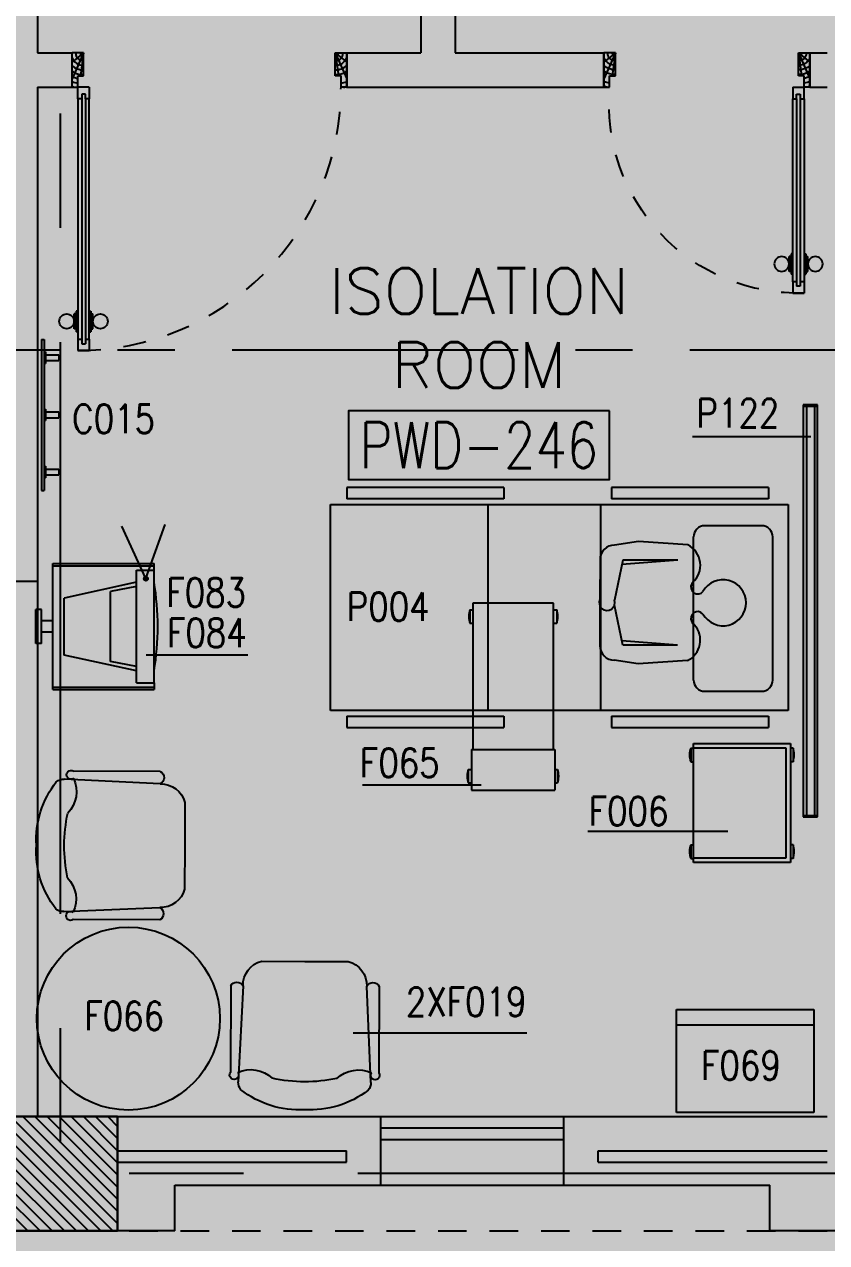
# Model space of a CAD drawing. Extents: x 88852.7 to 88945.7, y 39921.6 to 40001.1.
# Drawn here: x 88917.05 to 88920.56, y 39928.18 to 39933.5 of the extents above; entities that cross this region are included whole.
import ezdxf
from ezdxf.enums import TextEntityAlignment as Align

# ---------------------------------------------------------------- set-up
doc = ezdxf.new("R2010")
doc.units = 0
doc.header["$MEASUREMENT"] = 0
doc.header["$PDMODE"] = 34
for name, pattern in [('CENTER', [2, 1.25, -0.25, 0.25, -0.25]), ('CENTERX2', [4, 2.5, -0.5, 0.5, -0.5]), ('HIDDEN', [0.375, 0.25, -0.125]), ('HIDDEN2', [0.1875, 0.125, -0.0625])]:
    doc.linetypes.add(name, pattern=pattern)
doc.layers.get('0').update_dxf_attribs({"linetype": 'CONTINUOUS'})
doc.layers.get('DEFPOINTS').update_dxf_attribs({"linetype": 'CONTINUOUS'})
for name, color, linetype in [('A-TEXT', 7, 'CONTINUOUS'), ('AX-DIM', 4, 'CONTINUOUS'), ('AXES', 11, 'CENTERX2'), ('AXES1', 11, 'CENTER'), ('COL', 2, 'CONTINUOUS'), ('DOOR', 7, 'CONTINUOUS'), ('HAT', 8, 'CONTINUOUS'), ('HIDDEN', 9, 'HIDDEN2'), ('INSUL', 4, 'CONTINUOUS'), ('MEDICAL', 4, 'CONTINUOUS'), ('NON-MEDICAL', 4, 'CONTINUOUS'), ('RM-BOX', 4, 'CONTINUOUS'), ('RM-NAME', 2, 'CONTINUOUS'), ('RM-NO', 2, 'CONTINUOUS'), ('WALL', 4, 'CONTINUOUS'), ('WIN', 3, 'CONTINUOUS')]:
    doc.layers.add(name, color=color, linetype=linetype)
doc.styles.add('ROMANS', font='ROMANS.shx', dxfattribs={"width": 0.6})
doc.dimstyles.new('DIM-OUT', dxfattribs={"dimscale": 0, "dimtxt": 0.24, "dimasz": 0.08, "dimexe": 0.02, "dimexo": 0.02, "dimgap": 0.05, "dimtad": 1, "dimdec": 0, "dimlfac": 1000, "dimzin": 0, "dimdsep": 46, "dimtxsty": 'ROMANS', "dimblk1": 'ARCHTICK', "dimblk2": 'ARCHTICK', "dimsah": 1, "dimcen": 0.01, "dimdle": 0.08, "dimclrd": 4, "dimclre": 4, "dimclrt": 2, "dimadec": 0, "dimazin": 0, "dimtp": 2, "dimtm": 2, "dimtfac": 0.1142857142857143, "dimtdec": 0, "dimtix": 1, "dimtmove": 2, "dimatfit": 3, "dimldrblk": 'ARCHTICK', "dimfxl": 0, "dimtolj": 1, "dimtzin": 0, "dimarcsym": 0})

# ---------------------------------------------------------------- blocks, each defined once
blk = doc.blocks.new('_ARCHTICK')
at = {"color": 0, "linetype": 'ByBlock', "const_width": 0.15}
blk.add_lwpolyline([(-0.5, -0.5), (0.5, 0.5)], dxfattribs=at)
blk = doc.blocks.new('*D596')
at = {"layer": 'AX-DIM', "color": 4, "lineweight": -2}
for p, q in [((88944.31025844974, 39928.30956244052), (88944.31025844974, 39922.92456244052)), ((88943.63025844975, 39928.22956244052), (88944.33025844974, 39928.22956244052)), ((88903.54042787627, 39923.00456244052), (88944.33025844974, 39923.00456244052))]:
    blk.add_line(p, q, dxfattribs=at)
at = {"layer": 'DEFPOINTS', "color": 0}
for p in [(88943.61025844974, 39928.22956244052), (88903.52042787627, 39923.00456244052), (88944.31025844974, 39923.00456244052)]:
    blk.add_point(p, dxfattribs=at)
at = {"layer": 'AX-DIM', "color": 4, "lineweight": -2, "xscale": 0.08, "yscale": 0.08, "zscale": 0.08}
for p, rotation in [((88944.31025844974, 39928.22956244052), 90), ((88944.31025844974, 39923.00456244052), 270)]:
    blk.add_blockref('_ARCHTICK', p, dxfattribs=dict(at, rotation=rotation))
at = {"layer": 'AX-DIM', "color": 2, "insert": (88944.14025844973, 39925.61706244053), "char_height": 0.24, "attachment_point": 5, "rotation": 90, "style": 'ROMANS'}
blk.add_mtext('\\A1;5225', dxfattribs=at)
blk = doc.blocks.new('DOOR90')
at = {"layer": 'DOOR', "linetype": 'ByBlock'}
for p, q in [((0, 0), (-150, 0)), ((-200, -25), (-1000, -25)), ((-200, -42), (-1000, -41.9999999999709)), ((-200, -58), (-1000, -58)), ((-1000, -75), (-200, -75))]:
    blk.add_line(p, q, dxfattribs=at)
at = {"layer": 'DOOR', "color": 0, "linetype": 'ByBlock'}
for p, q in [((-150, 0), (-150, -25)), ((-150, 0), (0, 0)), ((0, -50), (0, 0)), ((-1050, -25), (-1050, -75)), ((-1050, -75), (-1050, -25)), ((-1000, -25), (-1050, -25)), ((-1020, -42), (-1020, -58)), ((-1000, -41.9999999999709), (-1020, -41.9999999999709)), ((-1000, -25), (-1000, -41.9999999999709)), ((-967.6424572214019, -25), (-967.6424572214019, -17.79999999995925)), ((-877.6424572214019, -17.79999999995925), (-967.6424572214019, -17.79999999995925)), ((-955.042457221396, -17.79999999995925), (-955.042457221396, -8.799999999959255)), ((-955.042457221396, -8.799999999959255), (-890.2424572214077, -8.799999999959255)), ((-955.042457221396, -17.79999999995925), (-890.2424572214077, -17.79999999995925)), ((-890.2424572214077, -17.79999999995925), (-890.2424572214077, -8.799999999959255)), ((-877.6424572214019, -25), (-877.6424572214019, -17.79999999995925)), ((-200, -42), (-200, -25)), ((-200, -25), (-150, -25)), ((-180, -42), (-200, -42)), ((-180, -58), (-180, -42)), ((-150, -75), (-150, -25)), ((-150, -25), (-100, -25)), ((-100, -25), (-100, -50)), ((-100, -50), (0, -50)), ((-1000, -75), (-1050.000000000029, -74.99999999947613)), ((-1000, -58), (-1020, -58)), ((-1000, -58), (-1000, -75)), ((-967.6424572214019, -75), (-967.6424572214019, -82.20000000004075)), ((-877.6424572214019, -82.20000000004075), (-967.6424572214019, -82.20000000004075)), ((-955.042457221396, -82.20000000004075), (-955.042457221396, -91.20000000004075)), ((-955.042457221396, -82.20000000004075), (-890.2424572214077, -82.20000000004075)), ((-955.042457221396, -91.20000000004075), (-890.2424572214077, -91.20000000004075)), ((-890.2424572214077, -82.20000000004075), (-890.2424572214077, -91.20000000004075)), ((-877.6424572214019, -75), (-877.6424572214019, -82.20000000004075)), ((-200, -75), (-200, -58)), ((-200, -58), (-180, -58)), ((-150, -75), (-200, -75)), ((-100, -850), (0, -850)), ((-100, -875), (-100, -850)), ((0, -850), (0, -900)), ((-150, -900), (-150, -875)), ((-150, -875), (-100, -875)), ((0, -900), (-150, -900)), ((-150, -900), (0, -900))]:
    blk.add_line(p, q, dxfattribs=at)
at = {"layer": 'DOOR', "color": 9, "linetype": 'ByBlock'}
for p, q in [((0, -50), (-113.7099299924448, 0)), ((0, -50), (-40.1457343158545, 0)), ((0, -50), (-100, -36.64271395650576)), ((0, -850), (-113.7099299924448, -900)), ((0, -850), (-100, -863.3572860434942)), ((0, -850), (-40.1457343158545, -900))]:
    blk.add_line(p, q, dxfattribs=at)
at = {"layer": 'DOOR', "color": 0, "linetype": 'ByBlock'}
for centre in [(-922.6424572214019, 23.53094421501737), (-922.6424572214019, -123.5309442149592)]:
    blk.add_circle(centre, 32.39999999998526, dxfattribs=at)
at = {"layer": 'DOOR', "color": 9, "linetype": 'ByBlock'}
for centre, radius, start, end in [((0, -50), 74.40195781277725, 137.776426416831, 180), ((0, -50), 54.40195781277725, 113.2073828919768, 180), ((0, -50), 154.4019578127773, 161.1052885492919, 166.2857707775487), ((0, -50), 134.4019578127773, 158.1598493930306, 169.2800236451594), ((0, -50), 114.4019578127773, 154.0838418820621, 167.3774258712913), ((0, -50), 94.40195781277725, 148.0181880330829, 180), ((0, -50), 34.40195781277725, 90, 180), ((0, -50), 14.40195781277725, 90, 180), ((0, -850), 94.40195781277725, 180, 211.9818119669171), ((0, -850), 74.40195781277725, 180, 222.223573583169), ((0, -850), 54.40195781277725, 180, 246.7926171080232), ((0, -850), 34.40195781277725, 180, 270), ((0, -850), 14.40195781277725, 180, 270), ((0, -850), 154.4019578127773, 193.7142292224513, 198.8947114507081), ((0, -850), 134.4019578127773, 190.7199763548406, 201.8401506069695)]:
    blk.add_arc(centre, radius, start, end, dxfattribs=at)
at = {"layer": 'DOOR', "linetype": 'HIDDEN', "ltscale": 0.5}
blk.add_arc((-222.2222222220007, -49.99999999976717), 828.155208510499, 178.2701163782035, 275.0030377050298, dxfattribs=at)
blk = doc.blocks.new('DOOR100')
at = {"layer": 'DOOR', "color": 0, "linetype": 'ByBlock'}
for p, q in [((-76.05026414147142, 1251.086443322136), (-76.05026414094755, 1301.086443322165)), ((-76.05026414145686, 1301.086443322136), (-26.05026414145686, 1301.086443322136)), ((-26.05026414145686, 1301.086443322136), (-76.05026414145686, 1301.086443322136)), ((-26.05026414147142, 1251.086443322136), (-26.05026414145686, 1301.086443322136)), ((-59.05026414145686, 1251.086443322136), (-76.05026414147142, 1251.086443322136)), ((-59.05026414145686, 1251.086443322136), (-59.05026414145686, 1271.086443322136)), ((-43.05026414145686, 1271.086443322136), (-59.05026414145686, 1271.086443322136)), ((-43.05026414144231, 1251.086443322136), (-43.05026414144231, 1271.086443322136)), ((-26.05026414147142, 1251.086443322136), (-43.05026414144231, 1251.086443322136)), ((-92.25026414151216, 1206.128900543532), (-92.25026414151216, 1141.328900543544)), ((-83.25026414151216, 1206.128900543532), (-92.25026414151216, 1206.128900543532)), ((-83.25026414151216, 1128.728900543538), (-83.25026414151216, 1218.728900543538)), ((-76.05026414147142, 1218.728900543538), (-83.25026414151216, 1218.728900543538)), ((-83.25026414151216, 1206.128900543532), (-83.25026414151216, 1141.328900543544)), ((-26.05026414145686, 1218.728900543538), (-18.85026414141612, 1218.728900543538)), ((-18.85026414141612, 1128.728900543538), (-18.85026414141612, 1218.728900543538)), ((-18.85026414141612, 1206.128900543532), (-18.85026414141612, 1141.328900543544)), ((-18.85026414141612, 1206.128900543532), (-9.850264141416119, 1206.128900543532)), ((-9.850264141416119, 1206.128900543532), (-9.850264141416119, 1141.328900543544)), ((-83.25026414151216, 1141.328900543544), (-92.25026414151216, 1141.328900543544)), ((-76.05026414147142, 1128.728900543538), (-83.25026414151216, 1128.728900543538)), ((-26.05026414145686, 1128.728900543538), (-18.85026414141612, 1128.728900543538)), ((-18.85026414141612, 1141.328900543544), (-9.850264141416119, 1141.328900543544)), ((-76.0502641411731, 200), (-59.0502641411731, 200)), ((-76.0502641411731, 150), (-76.0502641411731, 200)), ((-59.0502641411731, 200), (-59.0502641411731, 180)), ((-59.0502641411731, 180), (-43.0502641411731, 180)), ((-43.0502641411731, 200), (-26.0502641411731, 200)), ((-43.0502641411731, 180), (-43.0502641411731, 200)), ((-26.0502641411731, 200), (-26.0502641411731, 150)), ((-1201.050264141173, 0), (-1201.050264141173, 150)), ((-1201.050264141173, 150), (-1176.050264141173, 150)), ((-1201.050264141173, 150), (-1201.050264141173, 0)), ((-1176.050264141173, 150), (-1176.050264141173, 100)), ((-76.0502641411731, 150), (-26.0502641411731, 150)), ((-1.050264141173102, 150), (-26.0502641411731, 150)), ((-26.0502641411731, 150), (-26.0502641411731, 100)), ((-1.050264141173102, 150), (-1.050264141173102, 0)), ((-1176.050264141173, 100), (-1151.050264141173, 100)), ((-1151.050264141173, 100), (-1151.050264141173, 0)), ((-51.0502641411731, 100), (-51.0502641411731, 0)), ((-26.0502641411731, 100), (-51.0502641411731, 100)), ((-1151.050264141173, 0), (-1201.050264141173, 0)), ((-51.0502641411731, 0), (-1.050264141173102, 0))]:
    blk.add_line(p, q, dxfattribs=at)
at = {"layer": 'DOOR', "linetype": 'ByBlock'}
for p, q in [((-76.05026414147142, 1251.086443322136), (-76.0502641411731, 200)), ((-59.0502641411731, 200), (-59.05026414145686, 1251.086443322136)), ((-43.0502641411731, 200), (-43.05026414144231, 1251.086443322136)), ((-26.0502641411731, 200), (-26.05026414147142, 1251.086443322136))]:
    blk.add_line(p, q, dxfattribs=at)
at = {"layer": 'DOOR', "color": 9, "linetype": 'ByBlock'}
for p, q in [((-1151.050264141173, 0), (-1201.050264141173, 113.7099299924448)), ((-51.0502641411731, 0), (-1.050264141173102, 113.7099299924448)), ((-1151.050264141173, 0), (-1164.407550184667, 100)), ((-51.0502641411731, 0), (-37.69297809767886, 100)), ((-1151.050264141173, 0), (-1201.050264141173, 40.1457343158545)), ((-51.0502641411731, 0), (-1.050264141173102, 40.1457343158545))]:
    blk.add_line(p, q, dxfattribs=at)
at = {"layer": 'DOOR', "color": 0, "linetype": 'ByBlock'}
for centre in [(-124.5812083564306, 1173.728900543538), (22.48068007354595, 1173.728900543538)]:
    blk.add_circle(centre, 32.39999999998526, dxfattribs=at)
at = {"layer": 'DOOR', "linetype": 'HIDDEN', "ltscale": 0.5}
blk.add_arc((-26.83337057878089, 151.8682979160003), 1149.218412220441, 89.96095720661235, 180.0931464649618, dxfattribs=at)
at = {"layer": 'DOOR', "color": 9, "linetype": 'ByBlock'}
for centre, radius, start, end in [((-1151.050264141159, 0), 154.4019578127773, 103.7142292225058, 108.8947114506697), ((-1151.050264141159, 0), 134.4019578127773, 100.7199763547379, 111.8401506071935), ((-51.05026414115855, 0), 134.4019578127773, 68.15984939280652, 79.2800236452621), ((-51.05026414115855, 0), 114.4019578127773, 64.08384188208258, 77.37742587111109), ((-51.05026414115855, 0), 154.4019578127773, 71.10528854933027, 76.28577077749422), ((-1151.050264141159, 0), 94.40195781277725, 90, 121.9818119669707), ((-1151.050264141159, 0), 74.40195781277725, 90, 132.223573583291), ((-1151.050264141159, 0), 54.40195781277725, 90, 156.7926171080343), ((-51.05026414115855, 0), 94.40195781277725, 58.01818803302934, 90), ((-51.05026414115855, 0), 74.40195781277725, 47.77642641670901, 90), ((-51.05026414115855, 0), 54.40195781277725, 23.20738289196568, 90), ((-1151.050264141159, 0), 34.40195781277725, 90, 180), ((-1151.050264141159, 0), 14.40195781277725, 90, 180), ((-51.05026414115855, 0), 34.40195781277725, 0, 90), ((-51.05026414115855, 0), 14.40195781277725, 0, 90)]:
    blk.add_arc(centre, radius, start, end, dxfattribs=at)
blk = doc.blocks.new('RM1')
at = {"layer": 'RM-BOX'}
blk.add_lwpolyline([(569.8908462408872, -200), (-569.890846240829, -200), (-569.8908462407999, -500), (569.8908462407999, -500)], close=True, dxfattribs=at)
at = {"layer": 'RM-NAME', "style": 'ROMANS'}
for tag, p in [('ROOMNAME1', (-5.820766091346741e-11, 323.8095238095266)), ('ROOMNAME2', (0, 0))]:
    blk.add_attdef(tag, text='', height=200, dxfattribs=at).set_placement(p, align=Align.MIDDLE)
at = {"layer": 'RM-NO', "style": 'ROMANS', "width": 0.8}
blk.add_attdef('ROOMNO', text='', height=200, dxfattribs=at).set_placement((0, -350), align=Align.MIDDLE)
blk = doc.blocks.new('*X567')
at = {"color": 0}
for p, q in [((235128.5557043091, 177110.4443079528), (235607.8453701679, 177589.7339738117)), ((235128.5557043091, 177163.4773165418), (235554.8123615789, 177589.7339738117)), ((235128.5557043091, 177216.5103251308), (235501.7793529899, 177589.7339738117)), ((235128.5557043091, 177269.5433337198), (235448.7463444009, 177589.7339738117)), ((235128.5557043091, 177322.5763423088), (235395.7133358119, 177589.7339738117)), ((235128.5557043091, 177375.6093508978), (235342.6803272229, 177589.7339738117)), ((235128.5557043091, 177428.6423594868), (235289.6473186339, 177589.7339738117)), ((235128.5557043091, 177481.6753680758), (235236.614310045, 177589.7339738117)), ((235128.5557043091, 177534.7083766648), (235183.581301456, 177589.7339738117)), ((235160.8783787569, 177089.7339738117), (235628.555704309, 177557.4112993638)), ((235213.9113873459, 177089.7339738117), (235628.555704309, 177504.3782907748)), ((235266.9443959349, 177089.7339738117), (235628.555704309, 177451.3452821858)), ((235319.9774045239, 177089.7339738117), (235628.555704309, 177398.3122735968)), ((235373.0104131129, 177089.7339738117), (235628.555704309, 177345.2792650078)), ((235426.0434217018, 177089.7339738117), (235628.5557043091, 177292.2462564189)), ((235479.0764302909, 177089.7339738117), (235628.5557043091, 177239.2132478299)), ((235532.1094388799, 177089.7339738117), (235628.5557043091, 177186.1802392409)), ((235585.1424474688, 177089.7339738117), (235628.5557043091, 177133.1472306519))]:
    blk.add_line(p, q, dxfattribs=at)

msp = doc.modelspace()

# ---------------------------------------------------------------- linework, layer by layer
at = {"layer": 'AXES'}
for p, q in [((88917.21025844975, 39921.61526879654), (88917.21025844975, 40000.42794392369)), ((88945.01025844975, 39928.47956244052), (88876.97025844976, 39928.47956244052))]:
    msp.add_line(p, q, dxfattribs=at)
at = {"layer": 'AXES1'}
for q in [(88874.57025844975, 39932.07956244052), (88892.92025844975, 39932.07956244052), (88892.92025844975, 39932.07956244052)]:
    msp.add_line((88935.21025844975, 39932.07956244052), q, dxfattribs=at)
at = {"layer": 'COL'}
msp.add_lwpolyline([(88917.46025844975, 39928.72956244051), (88917.46025844975, 39928.22956244051), (88916.96025844975, 39928.22956244051), (88916.96025844975, 39928.72956244051)], close=True, dxfattribs=at)
at = {"layer": 'HIDDEN'}
msp.add_line((88903.11025844974, 39928.22956244052), (88934.96025844975, 39928.22956244052), dxfattribs=at)
at = {"layer": 'INSUL'}
for p, q in [((88917.46025844975, 39928.57956244051), (88918.46025844975, 39928.57956244051)), ((88918.46025844975, 39928.52956244051), (88918.46025844975, 39928.57956244051)), ((88919.56025844975, 39928.57956244051), (88920.56025844975, 39928.57956244051)), ((88919.56025844975, 39928.52956244051), (88919.56025844975, 39928.57956244051)), ((88917.46025844975, 39928.52956244051), (88918.46025844975, 39928.52956244051)), ((88919.56025844975, 39928.52956244051), (88920.56025844975, 39928.52956244051))]:
    msp.add_line(p, q, dxfattribs=at)
at = {"layer": 'MEDICAL'}
for p, q in [((88920.45515103282, 39931.84036453303), (88920.45515103283, 39930.0400082191)), ((88920.51820467456, 39931.84036453303), (88920.45515103282, 39931.84036453303)), ((88920.51820467456, 39931.83421295823), (88920.45515103282, 39931.83421295823)), ((88920.46976102298, 39931.83421295823), (88920.46976102299, 39930.04615979391)), ((88920.5066704718, 39930.04615979391), (88920.5066704718, 39931.83421295823)), ((88920.51820467456, 39930.0400082191), (88920.51820467456, 39931.84036453303)), ((88919.14815079783, 39931.47903850201), (88918.46240101146, 39931.47903850201)), ((88918.46240101146, 39931.47903850201), (88918.46240101146, 39931.42982590359)), ((88919.14815079783, 39931.47903850201), (88919.14815079783, 39931.42982590359)), ((88919.61821132153, 39931.47903850201), (88919.61821132153, 39931.42982590359)), ((88920.3039611079, 39931.47903850201), (88919.61821132153, 39931.47903850201)), ((88920.3039611079, 39931.47903850201), (88920.3039611079, 39931.42982590359)), ((88918.38994322774, 39930.50482590359), (88918.38994322774, 39931.40482590358)), ((88918.38994322774, 39931.40482590358), (88920.38994322774, 39931.40482590358)), ((88919.14815079783, 39931.42982590359), (88918.46240101146, 39931.42982590359)), ((88919.07740034384, 39931.40482590358), (88919.07740034384, 39930.50482590359)), ((88919.5695263281, 39931.40482590358), (88919.5695263281, 39930.50482590359)), ((88920.3039611079, 39931.42982590359), (88919.61821132153, 39931.42982590359)), ((88920.38994322774, 39931.40482590358), (88920.38994322774, 39930.50482590359)), ((88917.58338524183, 39931.08124762342), (88917.47859862242, 39931.30990551207)), ((88917.58338524183, 39931.08124762342), (88917.66819380714, 39931.31804325873)), ((88920.27381611751, 39931.31251460164), (88920.02640249132, 39931.31251460164)), ((88919.97718989289, 39930.63797136615), (88919.97718989289, 39931.26330200322)), ((88920.32302871594, 39930.63797136615), (88920.32302871594, 39931.26330200322)), ((88917.1767187817, 39930.59612287959), (88917.1767187817, 39931.14730398194)), ((88917.1767187817, 39931.14730398194), (88917.61963216752, 39931.14730398194)), ((88917.1767187817, 39931.13746146226), (88917.61963216752, 39931.13746146226)), ((88917.61963216752, 39931.11777642289), (88917.61963216752, 39931.14730398194)), ((88917.5422980843, 39930.62565043864), (88917.5422980843, 39931.11777642289)), ((88917.5422980843, 39931.11777642289), (88917.61963216752, 39931.11777642289)), ((88917.61963216752, 39930.62565043864), (88917.61963216752, 39931.11777642289)), ((88914.63452504293, 39931.06953732651), (88917.10763193539, 39931.06953732651)), ((88917.5422980843, 39931.06507537165), (88917.22593138013, 39930.99648457814)), ((88917.5422980843, 39931.04639854247), (88917.42977031384, 39931.02444132615)), ((88917.22593138013, 39930.74694228338), (88917.22593138013, 39930.99648457814)), ((88917.42977031384, 39930.71898553537), (88917.42977031384, 39931.02444132615)), ((88919.01275977066, 39930.97386009196), (88919.01275977066, 39930.33409631243)), ((88919.3646298494, 39930.97386009196), (88919.01275977066, 39930.97386009196)), ((88919.3646298494, 39930.33409631243), (88919.3646298494, 39930.97386009196)), ((88917.12750618327, 39930.9455323284), (88917.10305800213, 39930.9455323284)), ((88917.10305800213, 39930.79789453313), (88917.10305800213, 39930.9455323284)), ((88917.12750618327, 39930.79789453313), (88917.12750618327, 39930.9455323284)), ((88918.99984821676, 39930.94505188184), (88918.99984821676, 39930.88599676374)), ((88918.99984821676, 39930.94505188184), (88919.01275977066, 39930.94505188184)), ((88919.3646298494, 39930.94505188184), (88919.37899186833, 39930.94505188184)), ((88919.37899186833, 39930.94505188184), (88919.37899186833, 39930.88599676374)), ((88917.1767187817, 39930.89631972997), (88917.12750618327, 39930.89631972997)), ((88918.99984821676, 39930.88599676374), (88919.01275977066, 39930.88599676374)), ((88919.3646298494, 39930.88599676374), (88919.37899186833, 39930.88599676374)), ((88917.1767187817, 39930.84710713156), (88917.12750618327, 39930.84710713156)), ((88917.12750618327, 39930.79789453313), (88917.10305800213, 39930.79789453313)), ((88917.5422980843, 39930.67835148987), (88917.22593138013, 39930.74694228338)), ((88917.5422980843, 39930.69702831905), (88917.42977031384, 39930.71898553537)), ((88917.1767187817, 39930.60596539926), (88917.61963216752, 39930.60596539926)), ((88917.5422980843, 39930.62565043864), (88917.61963216752, 39930.62565043864)), ((88917.61963216752, 39930.62565043864), (88917.61963216752, 39930.59612287959)), ((88917.1767187817, 39930.59612287959), (88917.61963216752, 39930.59612287959)), ((88920.02640249132, 39930.58875876773), (88920.27381611751, 39930.58875876773)), ((88920.38994322774, 39930.50482590359), (88918.38994322774, 39930.50482590359)), ((88918.46240101146, 39930.47982590359), (88919.14815079783, 39930.47982590359)), ((88918.46240101146, 39930.47982590359), (88918.46240101146, 39930.43061330517)), ((88919.14815079783, 39930.47982590359), (88919.14815079783, 39930.43061330517)), ((88919.61821132153, 39930.47982590359), (88920.3039611079, 39930.47982590359)), ((88919.61821132153, 39930.47982590359), (88919.61821132153, 39930.43061330517)), ((88920.3039611079, 39930.47982590359), (88920.3039611079, 39930.43061330517)), ((88918.46240101146, 39930.43061330517), (88919.14815079783, 39930.43061330517)), ((88919.61821132153, 39930.43061330517), (88920.3039611079, 39930.43061330517)), ((88919.00660819585, 39930.33409631243), (88919.3707814242, 39930.33409631243)), ((88919.00660819585, 39930.33409631243), (88919.00660819585, 39930.1569309581)), ((88919.3707814242, 39930.33409631243), (88919.3707814242, 39930.1569309581)), ((88919.96435191549, 39930.33995676669), (88919.9765140874, 39930.33995676669)), ((88919.96435191549, 39930.33995676669), (88919.96435191549, 39930.28090164858)), ((88919.9765140874, 39929.83935635396), (88919.9765140874, 39930.36100989726)), ((88919.9765140874, 39930.36100989726), (88920.39974243384, 39930.36100989726)), ((88919.9765140874, 39930.34132485789), (88920.38005739448, 39930.34132485789)), ((88920.38005739448, 39930.34132485789), (88920.38005739448, 39929.85904139333)), ((88920.39974243384, 39930.36100989726), (88920.39974243384, 39929.83935635396)), ((88920.41190460575, 39930.33995676669), (88920.39974243384, 39930.33995676669)), ((88920.41190460575, 39930.33995676669), (88920.41190460575, 39930.28090164858)), ((88919.96435191549, 39930.28090164858), (88919.9765140874, 39930.28090164858)), ((88920.41190460575, 39930.28090164858), (88920.39974243384, 39930.28090164858)), ((88918.9923842725, 39930.24700834651), (88918.9923842725, 39930.1879532284)), ((88918.9923842725, 39930.24700834651), (88919.00660819585, 39930.24700834651)), ((88919.3707814242, 39930.24700834651), (88919.38272384046, 39930.24700834651)), ((88919.38272384046, 39930.24700834651), (88919.38272384046, 39930.1879532284)), ((88918.9923842725, 39930.1879532284), (88919.00660819585, 39930.1879532284)), ((88919.3707814242, 39930.1879532284), (88919.38272384046, 39930.1879532284)), ((88919.00660819585, 39930.1569309581), (88919.3707814242, 39930.1569309581)), ((88920.45515103286, 39930.04615979391), (88920.51820467459, 39930.04615979391)), ((88920.45515103283, 39930.0400082191), (88920.51820467459, 39930.0400082191)), ((88919.96435191549, 39929.9172333676), (88919.9765140874, 39929.9172333676)), ((88919.96435191549, 39929.9172333676), (88919.96435191549, 39929.85817824949)), ((88920.41190460575, 39929.9172333676), (88920.39974243384, 39929.9172333676)), ((88920.41190460575, 39929.9172333676), (88920.41190460575, 39929.85817824949)), ((88919.96435191549, 39929.85817824949), (88919.9765140874, 39929.85817824949)), ((88920.38005739448, 39929.85904139333), (88919.9765140874, 39929.85904139333)), ((88920.41190460575, 39929.85817824949), (88920.39974243384, 39929.85817824949)), ((88920.39974243384, 39929.83935635396), (88919.9765140874, 39929.83935635396))]:
    msp.add_line(p, q, dxfattribs=at)
at = {"layer": 'MEDICAL', "const_width": 0.0007381889763779523}
for points in [[(88917.47859862242, 39931.30953641758, 1), (88917.47859862242, 39931.31027460656, 1)], [(88917.66819380713, 39931.31804325873, 1), (88917.66819380713, 39931.31878144771, 1)]]:
    msp.add_lwpolyline(points, format="xyb", close=True, dxfattribs=at)
at = {"layer": 'MEDICAL'}
for radius in [0.008681158060852562, 0.005325391936819217]:
    msp.add_circle((88917.58380912238, 39931.08079989811), radius, dxfattribs=at)
for centre, radius, start, end in [((88920.02640249132, 39931.26330200322), 0.04921259842519683, 90, 180), ((88920.27381611751, 39931.26330200322), 0.04921259842519683, 0, 90), ((88916.44969145284, 39930.87171343077), 1.185812007059398, 350.6152773514427, 9.384722648557261), ((88919.085970264, 39930.91552432279), 0.09104330708663272, 161.0753555838248, 198.9246444161752), ((88919.29286982107, 39930.91552432279), 0.09104330708660129, 341.0753555838248, 18.92464441617518), ((88920.02640249132, 39930.63797136615), 0.04921259842519683, 180, 270), ((88920.27381611751, 39930.63797136615), 0.04921259842519683, 270, 0), ((88920.05047396274, 39930.31042920763), 0.09104330708663272, 161.0753555838248, 198.9246444161752), ((88920.3257825585, 39930.31042920763), 0.09104330708663272, 341.0753555838248, 18.92464441617518), ((88919.07850631974, 39930.21748078745), 0.09104330708663272, 161.0753555838248, 198.9246444161752), ((88919.29660179322, 39930.21748078745), 0.09104330708660129, 341.0753555838248, 18.92464441617518), ((88920.05047396274, 39929.88770580855), 0.09104330708663272, 161.0753555838248, 198.9246444161752), ((88920.3257825585, 39929.88770580855), 0.09104330708663272, 341.0753555838248, 18.92464441617518)]:
    msp.add_arc(centre, radius, start, end, dxfattribs=at)
at = {"layer": 'NON-MEDICAL'}
for p, q in [((88917.12719926656, 39932.12738239163), (88917.12719926656, 39931.46698239163)), ((88917.12719926656, 39932.12738239163), (88917.13989926656, 39932.12738239163)), ((88917.13989926656, 39932.12738239163), (88917.13989926656, 39931.46698239163)), ((88917.13989926656, 39932.07218239163), (88917.14489926657, 39932.07218239163)), ((88917.14489926657, 39932.07218239163), (88917.14489926657, 39932.02218239164)), ((88917.14489926657, 39932.05988239164), (88917.20339926657, 39932.05988239164)), ((88917.20339926657, 39932.05988239164), (88917.20339926657, 39932.03448239164)), ((88917.13989926656, 39932.02218239164), (88917.14489926657, 39932.02218239164)), ((88917.14489926657, 39932.03448239164), (88917.20339926657, 39932.03448239164)), ((88917.13989926656, 39931.82218239163), (88917.14489926657, 39931.82218239163)), ((88917.13989926656, 39931.77218239164), (88917.14489926657, 39931.77218239164)), ((88917.14489926657, 39931.82218239163), (88917.14489926657, 39931.77218239164)), ((88917.14489926657, 39931.80988239164), (88917.20339926657, 39931.80988239164)), ((88917.14489926657, 39931.78448239164), (88917.20339926657, 39931.78448239164)), ((88917.20339926657, 39931.80988239164), (88917.20339926657, 39931.78448239164)), ((88917.13989926656, 39931.57218239163), (88917.14489926657, 39931.57218239163)), ((88917.14489926657, 39931.57218239163), (88917.14489926657, 39931.52218239164)), ((88917.14489926657, 39931.55988239164), (88917.20339926657, 39931.55988239164)), ((88917.20339926657, 39931.55988239164), (88917.20339926657, 39931.53448239164)), ((88917.13989926656, 39931.52218239164), (88917.14489926657, 39931.52218239164)), ((88917.14489926657, 39931.53448239164), (88917.20339926657, 39931.53448239164)), ((88917.12719926656, 39931.46698239163), (88917.13989926656, 39931.46698239163)), ((88919.73585998392, 39931.24418668331), (88919.63111579193, 39931.22762828058)), ((88919.9515097684, 39931.22867739415), (88919.73585998392, 39931.24418668331)), ((88919.56818767048, 39931.16484870421), (88919.56798219211, 39930.9909606444)), ((88919.66760447933, 39931.16183013275), (88919.63074385334, 39930.98750768512)), ((88919.90742636494, 39931.16154674234), (88919.66373271804, 39931.1435196758)), ((88919.90742636494, 39931.16154674234), (88919.66760447933, 39931.16183013275)), ((88919.5679469551, 39930.96114098444), (88919.56774203529, 39930.78772561074)), ((88919.6671657004, 39930.79050921831), (88919.63077929731, 39930.96462096199)), ((88919.90698758602, 39930.79022582788), (88919.6633372237, 39930.80882877439)), ((88919.90698758602, 39930.79022582788), (88919.6671657004, 39930.79050921831)), ((88919.73522637806, 39930.70799158695), (88919.63052161167, 39930.72479748929)), ((88919.95091221399, 39930.72299117959), (88919.73522637806, 39930.70799158695)), ((88919.90303454082, 39928.74757137756), (88919.90303454082, 39929.19757137755)), ((88919.90303454082, 39929.19757137755), (88920.50303454083, 39929.19757137755)), ((88920.50303454083, 39929.19757137755), (88920.50303454083, 39928.74757137756)), ((88919.90303454082, 39929.1304237128), (88920.50303454083, 39929.1304237128)), ((88920.50303454083, 39928.74757137756), (88919.90303454082, 39928.74757137756))]:
    msp.add_line(p, q, dxfattribs=at)
at = {"layer": 'NON-MEDICAL', "extrusion": (0, 0, -1)}
for p, q in [((88917.6466276838, 39930.23779589109), (88917.26829918467, 39930.2390888955)), ((88917.6464429689, 39930.18374896265), (88917.22672842703, 39930.20470294916)), ((88917.7542597534, 39930.10230914014), (88917.7536132512, 39929.91314489058)), ((88917.7536132512, 39929.91314489058), (88917.752966749, 39929.72398064101)), ((88917.22474785651, 39929.62519504467), (88917.64459581974, 39929.64327967817)), ((88917.64441110483, 39929.58923274973), (88917.26608260568, 39929.59052575413)), ((88918.08973071663, 39929.40839660654), (88918.2788949662, 39929.40775010434)), ((88918.2788949662, 39929.40775010434), (88918.46805921577, 39929.40710360214)), ((88917.9542439657, 39929.30076453694), (88917.95295096129, 39928.9224360378)), ((88918.00829089414, 39929.30057982202), (88917.98733690762, 39928.88086528017)), ((88918.56684481211, 39928.87888470965), (88918.54876017862, 39929.29873267288)), ((88918.60280710706, 39929.29854795797), (88918.60151410266, 39928.92021945882))]:
    msp.add_line(p, q, dxfattribs=at)
at = {"layer": 'NON-MEDICAL'}
msp.add_circle((88917.5072761873, 39929.15739602649), 0.4, dxfattribs=at)
for centre, radius, start, end in [((88919.63104151939, 39931.16477443168), 0.0628538927944191, 89.93229530387386, 179.9322953072089), ((88919.90683528165, 39931.13938102415), 0.09984814200245842, 311.4626486824571, 63.4214494928213), ((88919.99521003819, 39931.04421001614), 0.02985305455057437, 150.8319716445991, 319.8885811838165), ((88920.00989461938, 39931.03615337759), 0.04660228849490911, 127.4576919476172, 150.9817830590981), ((88920.10568073436, 39930.97565175455), 0.1005662284710706, 209.2360261492722, 150.6285644660447), ((88919.59863572015, 39930.97601457122), 0.03410313598586761, 154.0070238231388, 19.69484007397758), ((88919.9950483204, 39930.90735476396), 0.02985305455057437, 39.97600942891354, 209.0326189703306), ((88919.90644888945, 39930.8123928811), 0.09984814200245842, 296.4431411218194, 41.42073413283653), ((88920.00975190112, 39930.91537667538), 0.04660228849490911, 208.8828075540427, 232.4068986628402), ((88919.6305958842, 39930.78765133821), 0.0628538927944191, 179.9322953072089, 269.9322953038738)]:
    msp.add_arc(centre, radius, start, end, dxfattribs=at)
at = {"layer": 'NON-MEDICAL', "extrusion": (0, 0, -1)}
for centre, radius, start, end in [((-88917.25699853373, 39930.22315892027), 0.01953122685105648, 235.0399216605736, 125.3517136881068), ((-88917.63251492013, 39930.21082034409), 0.03044421513186962, 117.6171594467568, 242.7744759041509), ((-88917.51638454368, 39929.9387002275), 0.4119960122209382, 356.7525691767426, 38.14875978101259), ((-88917.22469763336, 39930.15377798015), 0.0509654450693346, 50.65613844843674, 92.28363981027671), ((-88917.14540708013, 39930.15060638568), 0.1351779156423789, 155.2723365639416, 224.1634265034427), ((-88917.6495796155, 39930.07581320796), 0.107981321038722, 88.33543530256094, 165.7959953556304), ((-88917.97733470886, 39929.90263757091), 0.7508748075252426, 0.9392554390785378, 11.81858733285592), ((-88917.51621540781, 39929.88921167365), 0.4119960122207696, 322.2428755688696, 3.639066171321663), ((-88917.97740130297, 39929.92212276754), 0.7508748075250167, 348.5730480171569, 359.4523799083642), ((-88917.14379817412, 39929.67984619802), 0.135177915642385, 136.2282088454169, 205.1192987832989), ((-88917.64847016345, 39929.75119147157), 0.1079813210387472, 194.5956399929823, 272.0562000456613), ((-88917.63048305607, 39929.61630413116), 0.03044421513186904, 117.6171594467568, 242.7744759041509), ((-88917.22306519635, 39929.67613270506), 0.05096544506934862, 268.1079955368827, 309.7354969013051), ((-88917.25489110449, 39929.60653260026), 0.01953122685105648, 235.0399216605736, 125.3517136881068), ((-88918.11622664882, 39929.30371646865), 0.107981321038722, 358.3354353008941, 75.79599535380926), ((-88918.44084838522, 39929.30260701658), 0.1079813210387472, 104.595639994596, 182.0562000473277), ((-88917.9812195127, 39929.28665177327), 0.03044421513186962, 27.61715944489278, 152.7744759028481), ((-88918.57573572562, 39929.2846199092), 0.03044421513186904, 27.61715944489278, 152.7744759028481), ((-88917.96888093652, 39928.91113538687), 0.01953122685105648, 145.0399216582514, 35.3517136875256), ((-88918.04143347111, 39928.79954393327), 0.1351779156423789, 65.27233656432023, 134.1634265010847), ((-88918.28940228587, 39929.631471562), 0.7508748075252426, 270.939255440739, 281.8185873311384), ((-88918.26991708924, 39929.6315381561), 0.7508748075250167, 258.5730480166657, 269.4523799083642), ((-88918.51219365877, 39928.79793502726), 0.135177915642385, 46.22820884541693, 115.1192987829214), ((-88918.58550725653, 39928.90902795761), 0.01953122685105648, 145.0399216582514, 35.3517136875256), ((-88918.03826187663, 39928.87883448649), 0.0509654450693346, 320.6561384463542, 2.283639811942919), ((-88918.25333962929, 39929.17052139682), 0.4119960122209382, 266.7525691784074, 308.1487597815979), ((-88918.30282818314, 39929.17035226095), 0.4119960122207696, 232.2428755662006, 273.6390661729858), ((-88918.51590715173, 39928.87720204948), 0.05096544506934862, 178.1079955352023, 219.7354969024792)]:
    msp.add_arc(centre, radius, start, end, dxfattribs=at)
at = {"layer": 'WALL'}
for p, q in [((88918.93525844975, 39935.77956244052), (88918.93525844975, 39933.37956244052)), ((88917.11025844976, 39935.42956244051), (88917.11025844976, 39933.37956244052)), ((88918.78525844976, 39935.42956244051), (88918.78525844976, 39933.37956244052)), ((88919.58525844975, 39933.37956244052), (88919.58525844975, 39933.22956244052)), ((88920.48525844976, 39933.37956244052), (88920.48525844976, 39933.22956244052)), ((88917.11025844976, 39933.22956244052), (88917.11025844976, 39928.72956244052)), ((88917.46025844975, 39928.72956244052), (88918.61025844976, 39928.72956244052)), ((88918.61025844976, 39928.42956244051), (88918.61025844976, 39928.72956244052)), ((88919.41025844976, 39928.42956244051), (88919.41025844976, 39928.72956244052)), ((88919.41025844976, 39928.72956244052), (88920.56025844975, 39928.72956244052)), ((88917.7102584497, 39928.42956244051), (88918.61025844976, 39928.42956244051)), ((88917.71025844969, 39928.22956244052), (88917.7102584497, 39928.42956244051)), ((88919.41025844976, 39928.42956244051), (88920.31025844978, 39928.42956244051)), ((88920.31025844978, 39928.22956244052), (88920.31025844978, 39928.42956244051)), ((88917.71025844969, 39928.22956244052), (88916.71025842588, 39928.22956244051)), ((88921.31025844972, 39928.22956244051), (88920.31025844978, 39928.22956244052))]:
    msp.add_line(p, q, dxfattribs=at)
at = {"layer": 'WALL', "linetype": 'ByBlock'}
for p, q in [((88917.11025844976, 39933.37956244052), (88917.26025844975, 39933.37956244052)), ((88918.46025844975, 39933.37956244052), (88918.78525844976, 39933.37956244052)), ((88918.93525844975, 39933.37956244052), (88919.58525844975, 39933.37956244052)), ((88920.48525844976, 39933.37956244052), (88920.56025844975, 39933.37956244052)), ((88917.11025844976, 39933.22956244052), (88917.26025844975, 39933.22956244052)), ((88918.46025844975, 39933.22956244052), (88919.58525844975, 39933.22956244052)), ((88920.48525844976, 39933.22956244052), (88920.56025844975, 39933.22956244052))]:
    msp.add_line(p, q, dxfattribs=at)
at = {"layer": 'WALL', "color": 2, "linetype": 'ByBlock'}
for p, q in [((88917.26025844975, 39933.37956244052), (88917.26025844975, 39933.22956244052)), ((88918.46025844975, 39933.37956244052), (88918.46025844975, 39933.22956244052))]:
    msp.add_line(p, q, dxfattribs=at)
at = {"layer": 'WALL', "linetype": 'ByBlock', "ltscale": 0.3}
msp.add_lwpolyline([(88916.96025844975, 39928.22956244051), (88917.46025844975, 39928.22956244051), (88917.46025844975, 39928.72956244051), (88916.96025844975, 39928.72956244051)], close=True, dxfattribs=at)
at = {"layer": 'WIN'}
for p, q in [((88918.61025844976, 39928.72956244052), (88919.41025844976, 39928.72956244052)), ((88918.61025844976, 39928.67956244051), (88919.41025844976, 39928.67956244051)), ((88918.61025844976, 39928.62956244052), (88919.41025844976, 39928.62956244052)), ((88918.61025844976, 39928.42956244051), (88919.41025844976, 39928.42956244051))]:
    msp.add_line(p, q, dxfattribs=at)

# ---------------------------------------------------------------- block references
at = {"layer": 'DOOR', "color": 0, "linetype": 'ByBlock', "yscale": 0.000999999996565748, "zscale": 0.001}
for name, p, xscale, rotation in [('DOOR100', (88917.26025844975, 39933.37956244052), 0.001000000003841706, 180), ('DOOR90', (88920.48525844976, 39933.37956244052), -0.000999999996565748, 270)]:
    msp.add_blockref(name, p, dxfattribs=dict(at, xscale=xscale, rotation=rotation))
at = {"layer": 'HAT', "xscale": -0.001000000003841706, "yscale": 0.000999999996565748, "zscale": 0.001, "rotation": 180}
msp.add_blockref('*X567', (88681.83170274545, 40105.81929641432), dxfattribs=at)
at = {"layer": 'RM-NAME', "xscale": 0.001000000003841706, "yscale": 0.000999999996565748, "zscale": 0.001}
msp.add_blockref('RM1', (88919.03898730976, 39932.01474308212), dxfattribs=at).add_auto_attribs({'ROOMNO': 'PWD-246', 'ROOMNAME2': 'ROOM', 'ROOMNAME1': 'ISOLATION'})

# ---------------------------------------------------------------- texts
at = {"layer": 'A-TEXT', "color": 7, "ltscale": 400, "style": 'ROMANS', "width": 0.8339742554873566}
for s, p in [('C015', (88917.26185345654, 39931.71742834887)), ('P122', (88919.98989396394, 39931.74244320314)), ('F083', (88917.67285541559, 39930.95776948152)), ('P004', (88918.4616187133, 39930.89619580471)), ('F084', (88917.67596918374, 39930.78182565893)), ('F065', (88918.518890327, 39930.2133100205)), ('F006', (88919.51856470463, 39930.00194645301)), ('2XF019', (88918.71981411475, 39929.16836494341)), ('F066', (88917.31459155802, 39929.106686811)), ('F069', (88920.00975355243, 39928.89019507563))]:
    msp.add_text(s, height=0.125, dxfattribs=at).set_placement(p)

# ---------------------------------------------------------------- dimensions: what is measured, and where the dimension line sits
at = {"layer": 'AX-DIM'}
dim = msp.add_linear_dim(base=(88944.31025844974, 39923.00456244052), p1=(88943.61025844974, 39928.22956244052), p2=(88903.52042787627, 39923.00456244052), angle=270, dimstyle='DIM-OUT', override={"dimscale": 1}, dxfattribs=at)
dim.commit()
dim.dimension.update_dxf_attribs({"geometry": '*D596', "text_midpoint": (88944.14025844973, 39925.61706244053)})

# ---------------------------------------------------------------- leaders
at = {"layer": 'A-TEXT'}
for points in [[(88920.48861086134, 39931.70090115969), (88919.97245265798, 39931.70090115969)], [(88917.58558132648, 39930.7475081045), (88918.02964618187, 39930.7475081045)], [(88919.04931496973, 39930.17879686596), (88918.52987085476, 39930.17879686596)], [(88920.12594357447, 39929.97560056751), (88919.51478840905, 39929.97560056751)], [(88918.49012223058, 39929.09591722468), (88919.24840005564, 39929.09591722468)]]:
    msp.add_leader(points, dimstyle='DIM-OUT', override={"dimscale": 1, "dimasz": 40}, dxfattribs=at)

doc.saveas('drawing.dxf')
